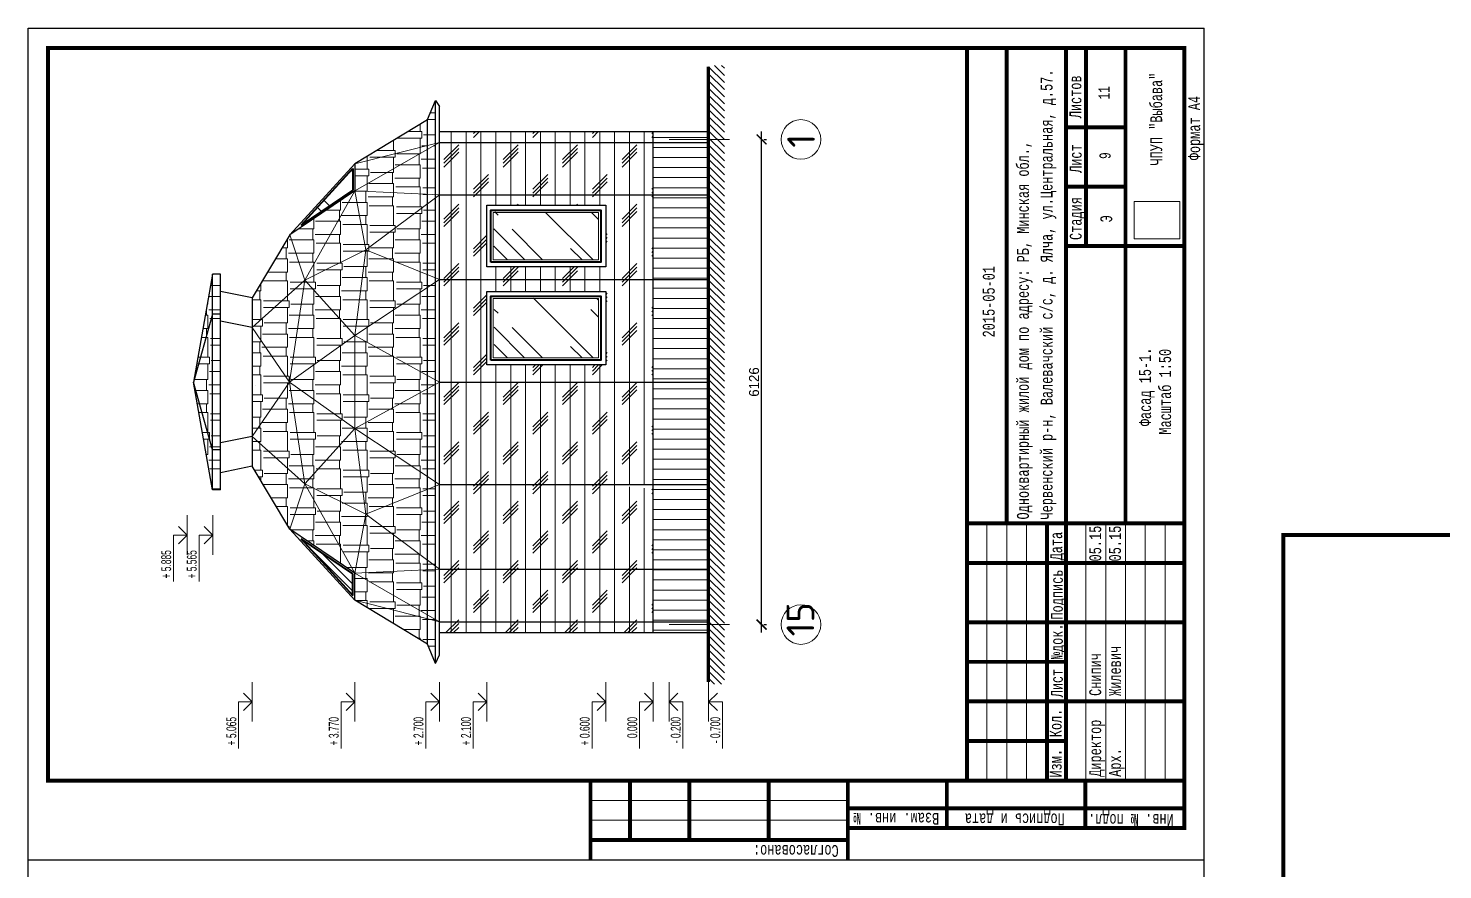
# Model space of a CAD drawing. Header units: millimetres. Extents: x -1532494 to -7068, y -619762 to -143013.
# Drawn here: x -74907 to -57044, y -195638 to -185013 of the extents above; entities that cross this region are included whole.
import ezdxf

# ---------------------------------------------------------------- set-up
doc = ezdxf.new("R2010")
doc.units = ezdxf.units.MM
doc.linetypes.add('GOST2.303 5', pattern=[24, 20, -1.5, 1, -1.5])
doc.linetypes.add('штрихпунктирнаяX2', pattern=[50.8, 25.4, -12.7, 0, -12.7])
doc.layers.get('0').update_dxf_attribs({"color": 251, "lineweight": 15})
for name, color, linetype, lineweight in [('заливка', 252, 'Continuous', 13), ('линия', 7, 'Continuous', 30), ('окна', 142, 'Continuous', 20), ('Окно', 144, 'Continuous', 40), ('Оси', 7, 'штрихпунктирнаяX2', 18), ('размеры', 7, 'Continuous', 18), ('уровень земли', 7, 'Continuous', 120)]:
    doc.layers.add(name, color=color, linetype=linetype, lineweight=lineweight)
doc.layers.add('рамка', color=105, linetype='Continuous', lineweight=30, plot=False)
doc.styles.add('GOST', font='cour.ttf', dxfattribs={"width": 0.6, "height": 3})
doc.styles.add('Style1', font='cour.ttf', dxfattribs={"width": 0.61, "height": 2.5})
doc.styles.add('style2', font='cour.ttf', dxfattribs={"width": 0.6, "height": 3})
doc.dimstyles.new('ISO-25', dxfattribs={"dimscale": 50, "dimtxt": 2.5, "dimasz": 2.5, "dimexe": 1.25, "dimexo": 0.625, "dimtad": 1, "dimdec": 0, "dimtxsty": 'Standard', "dimblk": 'ARCHTICK', "dimcen": 2.5, "dimdle": 2, "dimclrt": 256, "dimadec": 0, "dimazin": 0, "dimtfac": 1, "dimtdec": 0, "dimtmove": 1, "dimatfit": 2, "dimfxl": 1, "dimarcsym": 0})
picture_1 = doc.add_image_def('image1.jpg', size_in_pixel=(187, 229))
picture_2 = doc.add_image_def('image2.jpg', size_in_pixel=(187, 229))
pattern_1 = [(315, (-308514790.7, 167973520.4), (1724.2091752, -646.5784407), [11430, -1524, 3810, -762]), (315, (-308513804.7, 167973073.2), (177.8090712, 1255.4398057), [2286, -251.46, 4572, -571.5]), (315, (-308514063.3, 167973709), (3162.84620584, -2440.8336137), [6096, -1066.8, 3048, -762])]
pattern_2 = [(90, (6150, -3e-07), (-335.28, 712.47), [167.64, -139.7, 195.58, -83.82, 251.46, -111.76]), (90, (6136.03, 167.64), (-335.28, 712.47), [139.7, -530.86, 111.76, -167.64]), (90, (6170.96, 502.92), (-335.28, 712.47), [83.82, -866.14]), (180, (6150, -3e-07), (-335.28, -237.49), [321.31, -1019.81]), (180, (6150, 167.64), (-335.28, -237.49), [314.325, -1026.795]), (180, (6150, 307.34), (-335.28, -237.49), [293.37, -1047.75]), (180, (6170.96, 502.92), (-335.28, -237.49), [321.31, -1019.81]), (180, (6170.96, 586.74), (-335.28, -237.49), [321.31, -1019.81]), (180, (6150, 838.2), (-335.28, -237.49), [307.34, -1033.78])]

# ---------------------------------------------------------------- blocks, each defined once
blk = doc.blocks.new('вакепкеакепке')
at = {"color": 7, "linetype": 'GOST2.303 5'}
for p, q in [((168051385, 308359340), (168057885, 308359340)), ((168051385, 308358840), (168057885, 308358840)), ((168051385, 308358340), (168057885, 308358340)), ((168051385, 308356840), (168057885, 308356840)), ((168051385, 308356340), (168057885, 308356340)), ((168051385, 308355840), (168057885, 308355840)), ((168051385, 308355340), (168057885, 308355340)), ((168051385, 308354840), (168057885, 308354840))]:
    blk.add_line(p, q, dxfattribs=at)
at = {"const_width": 100}
blk.add_lwpolyline([(168051385, 308359840), (168069885, 308359840), (168069885, 308354353), (168051385, 308354353)], close=True, dxfattribs=at)
for points in [[(168052385, 308359840), (168052385, 308357340)], [(168053385, 308359887), (168053385, 308354400)], [(168054385, 308359887), (168054385, 308357340)], [(168055385, 308354400), (168055385, 308359887)], [(168056885, 308359887), (168056885, 308354400)], [(168057885, 308354353), (168057885, 308359840)], [(168057931, 308358840), (168069885, 308358840)], [(168057885, 308357826), (168051385, 308357826)], [(168057885, 308357340), (168051385, 308357340)], [(168057885, 308357340), (168069885, 308357340)], [(168064885, 308354353), (168064885, 308357340)], [(168066385, 308357340), (168066385, 308355840)], [(168067885, 308357340), (168067885, 308355840)], [(168064885, 308356840), (168069885, 308356840)], [(168057885, 308355840), (168069885, 308355840)]]:
    blk.add_lwpolyline(points, dxfattribs=at)
at = {"color": 7, "linetype": 'GOST2.303 5', "style": 'style2', "width": 0.6}
for s, p in [('2015-05-01', (168062579, 308359144)), ('Одноквартирный жилой дом по адресу: РБ, Минская обл.,  ', (168057980, 308358281)), ('Червенский р-н, Валевачский с/с, д. Ялча, ул.Центральная, д.57. ', (168057980, 308357683)), ('Изм.', (168051464, 308357455)), ('Кол.', (168052482, 308357455)), ('Лист', (168053488, 308357424)), ('№док.', (168054453, 308357424)), ('Подпись', (168055453, 308357424)), ('Дата', (168056947, 308357439)), ('Стадия', (168065039, 308356948)), ('Лист', (168066732, 308356949)), ('Листов', (168068113, 308356956)), ('Директор', (168051482, 308356455)), ('Снипич', (168053525, 308356455)), ('05.15', (168056921, 308356455)), ('Э', (168065484, 308356176)), ('Арх.', (168051482, 308355955)), ('Жилевич', (168053525, 308355955)), ('05.15', (168056921, 308355955)), ('ЧПУП "Выбава"', (168066920, 308354914))]:
    blk.add_text(s, height=300, dxfattribs=at).set_placement(p)
blk = doc.blocks.new('_ArchTick')
at = {"color": 0, "linetype": 'ByBlock', "const_width": 0.15}
blk.add_lwpolyline([(-0.5, -0.5), (0.5, 0.5)], dxfattribs=at)
blk = doc.blocks.new('*D325')
at = {"layer": 'Defpoints', "color": 0, "transparency": 16777216}
for p in [(-65647, -186417), (-65647, -186417), (-65647, -192543)]:
    blk.add_point(p, dxfattribs=at)
at = {"layer": 'размеры', "color": 0, "lineweight": -2, "transparency": 16777216}
for p, q in [((-65647, -192643), (-65647, -186317)), ((-65616, -186417), (-65584, -186417)), ((-65616, -192543), (-65584, -192543))]:
    blk.add_line(p, q, dxfattribs=at)
at = {"layer": 'размеры', "color": 0, "lineweight": -2, "transparency": 16777216, "xscale": 125, "yscale": 125, "zscale": 125}
for p, rotation in [((-65647, -186417), 90), ((-65647, -192543), 270)]:
    blk.add_blockref('_ArchTick', p, dxfattribs=dict(at, rotation=rotation))
at = {"layer": 'размеры', "transparency": 16777216, "insert": (-65741, -189480), "char_height": 125, "attachment_point": 5, "rotation": 90}
blk.add_mtext('6126', dxfattribs=at)

msp = doc.modelspace()

# ---------------------------------------------------------------- hatches: boundary and pattern name
at = {"layer": 'заливка', "ltscale": 20}
h = msp.add_hatch(dxfattribs=at)
h.set_pattern_fill('AR-RSHKE', color=256, scale=1.1, angle=90)
h.set_pattern_definition(pattern_2)
h.paths.add_polyline_path([(-71412.6, -188195.5), (-72079.2, -188790.5), (-71609, -189480.2)])
h.paths.add_polyline_path([(-71412.6, -188195.5), (-71603.6, -187620.1), (-72079.2, -188418.7), (-72079.2, -188790.5)])
h.paths.add_polyline_path([(-72579.2, -188625), (-72822.3, -189480.2), (-72579.2, -190335.3)])
h.paths.add_polyline_path([(-72822.3, -189480.2), (-72579.2, -190841.6), (-72579.2, -190335.3)])
h.paths.add_polyline_path([(-72479.2, -190335.3), (-72579.2, -190335.3), (-72579.2, -190841.6), (-72479.2, -190841.6)])
h.paths.add_polyline_path([(-72479.2, -188625), (-72579.2, -188625), (-72579.2, -190335.3), (-72479.2, -190335.3)])
h.paths.add_polyline_path([(-72579.2, -188118.7), (-72822.3, -189480.2), (-72579.2, -188625)])
h.paths.add_polyline_path([(-72479.2, -188118.7), (-72579.2, -188118.7), (-72579.2, -188625), (-72479.2, -188625)])
h.paths.add_polyline_path([(-71609, -189480.2), (-72079.2, -188790.5), (-72079.2, -190169.8)])
h.paths.add_polyline_path([(-71609, -189480.2), (-72079.2, -190169.8), (-71412.6, -190764.8)])
h.paths.add_polyline_path([(-71609, -189480.2), (-71412.6, -190764.8), (-70784.5, -190066.4)])
h.paths.add_polyline_path([(-70784.5, -188893.9), (-71609, -189480.2), (-70784.5, -190066.4), (-70784.5, -189480.2)])
h.paths.add_polyline_path([(-71412.6, -188195.5), (-71609, -189480.2), (-70784.5, -188893.9)])
h.paths.add_polyline_path([(-70643.4, -187811.4), (-71412.6, -188195.5), (-70784.5, -188893.9)])
h.paths.add_polyline_path([(-70784.5, -187067.6), (-71412.6, -188195.5), (-70643.4, -187811.4)])
h.paths.add_polyline_path([(-70784.5, -187067.6), (-71603.6, -187620.1), (-71412.6, -188195.5)])
h.paths.add_polyline_path([(-69864.7, -186171.1), (-70784.5, -186725), (-69864.7, -186491.7)])
h.paths.add_polyline_path([(-69864.7, -186539.7), (-69864.7, -186491.7), (-70784.5, -186725), (-70784.5, -187067.6)])
h.paths.add_polyline_path([(-69864.7, -186539.7), (-70784.5, -187067.6), (-69864.7, -187108.6)])
h.paths.add_polyline_path([(-69764.7, -185927.1), (-69864.7, -186164.9), (-69864.7, -186491.7), (-69764.7, -186466.4)])
h.paths.add_polyline_path([(-69764.7, -186482.4), (-69864.7, -186539.7), (-69864.7, -187108.6), (-69764.7, -187113.1)])
h.paths.add_polyline_path([(-69864.7, -187227.7), (-70643.4, -187811.4), (-69864.7, -188125.4)])
h.paths.add_polyline_path([(-69864.7, -187227.7), (-69864.7, -187108.6), (-70784.5, -187067.6), (-70643.4, -187811.4)])
h.paths.add_polyline_path([(-69764.7, -187152.8), (-69864.7, -187227.7), (-69864.7, -188125.4), (-69764.7, -188165.7)])
h.paths.add_polyline_path([(-69864.7, -188285.1), (-70784.5, -188893.9), (-69864.7, -189398)])
h.paths.add_polyline_path([(-69864.7, -188125.4), (-70643.4, -187811.4), (-70784.5, -188893.9), (-69864.7, -188285.1)])
h.paths.add_polyline_path([(-69764.7, -188165.7), (-69864.7, -188125.4), (-69864.7, -188285.1), (-69764.7, -188218.9)])
h.paths.add_polyline_path([(-69764.7, -188218.9), (-69864.7, -188285.1), (-69864.7, -189398), (-69764.7, -189452.8)])
h.paths.add_polyline_path([(-69864.7, -189562.4), (-69864.7, -189398), (-70784.5, -188893.9), (-70784.5, -189480.2), (-70784.5, -190066.4)])
h.paths.add_polyline_path([(-69864.7, -189562.4), (-70784.5, -190066.4), (-69864.7, -190675.2)])
h.paths.add_polyline_path([(-69864.7, -190675.2), (-70784.5, -190066.4), (-70643.4, -191148.9), (-69864.7, -190835)])
h.paths.add_polyline_path([(-70784.5, -190066.4), (-71412.6, -190764.8), (-70643.4, -191148.9)])
h.paths.add_polyline_path([(-70643.4, -191148.9), (-71412.6, -190764.8), (-70784.5, -191892.7)])
h.paths.add_polyline_path([(-71412.6, -190764.8), (-71603.6, -191340.2), (-70784.5, -191892.7)])
h.paths.add_polyline_path([(-70643.4, -191148.9), (-70784.5, -191892.7), (-69864.7, -191851.7), (-69864.7, -191732.6)])
h.paths.add_polyline_path([(-69864.7, -191851.7), (-70784.5, -191892.7), (-69864.7, -192420.6)])
h.paths.add_polyline_path([(-70784.5, -191892.7), (-70784.5, -192235.3), (-69864.7, -192468.6), (-69864.7, -192420.6)])
h.paths.add_polyline_path([(-69864.7, -192468.6), (-70784.5, -192235.3), (-69864.7, -192789.2)])
h.paths.add_polyline_path([(-69764.7, -192494), (-69864.7, -192468.6), (-69864.7, -192789.2), (-69764.7, -193033.2)])
h.paths.add_polyline_path([(-69864.7, -192420.6), (-69864.7, -192468.6), (-69764.7, -192494), (-69764.7, -192477.9)])
h.paths.add_polyline_path([(-69764.7, -191847.2), (-69864.7, -191851.7), (-69864.7, -192420.6), (-69764.7, -192477.9)])
h.paths.add_polyline_path([(-69764.7, -191807.5), (-69864.7, -191732.6), (-69864.7, -191851.7), (-69764.7, -191847.2)])
h.paths.add_polyline_path([(-69764.7, -190794.6), (-69864.7, -190835), (-69864.7, -191732.6), (-69764.7, -191807.5)])
h.paths.add_polyline_path([(-69764.7, -189507.6), (-69864.7, -189562.4), (-69864.7, -190675.2), (-69764.7, -190741.4)])
h.paths.add_polyline_path([(-69764.7, -190741.4), (-69864.7, -190675.2), (-69864.7, -190835), (-69764.7, -190794.6)])
h.paths.add_polyline_path([(-69764.7, -189452.8), (-69864.7, -189398), (-69864.7, -189562.4), (-69764.7, -189507.6)])
h = msp.add_hatch(dxfattribs=at)
h.set_pattern_fill('WOODS_CORK', color=256, scale=1500, angle=90, pattern_type=2)
h.set_pattern_definition([(90, (6184.79, 10578.12), (-187.5, 1e-13), []), (225, (6278.54, 10671.87), (375, -375), [265.165, -265.165]), (225, (6278.54, 10718.75), (375, -375), [265.165, -265.165]), (225, (6278.54, 10765.6), (375, -375), [265.165, -265.165])])
h.paths.add_polyline_path([(-67014.7, -190774.5), (-67611, -190774.5), (-67014.7, -190832.8)], flags=17)
h.paths.add_polyline_path([(-67614.7, -189264.5), (-69114.7, -189264.5), (-69114.7, -188336.5), (-67614.7, -188336.5)])
h.paths.add_polyline_path([(-67014.7, -186315.4), (-69714.7, -186315.4), (-69714.7, -192645), (-67014.7, -192645)])
h.paths.add_polyline_path([(-69114.7, -188026.1), (-69114.7, -187248.1), (-67614.7, -187248.1), (-67614.7, -188026.1)])
h = msp.add_hatch(dxfattribs=at)
h.set_pattern_fill('ANSI31', color=256, scale=40, angle=135)
h.set_pattern_definition([(180, (-81543.82, -315550.6), (-3e-14, -127), [])])
h.paths.add_polyline_path([(-67014.7, -191845), (-67014.7, -192506.6), (-66314.7, -192506.6), (-66314.7, -191845)])
h.paths.add_polyline_path([(-67014.7, -190774.5), (-67014.7, -191845), (-66314.7, -191845), (-66314.7, -190774.5)])
h.paths.add_polyline_path([(-67014.7, -189480.2), (-67014.7, -190774.5), (-66314.7, -190774.5), (-66314.7, -189480.2)])
h.paths.add_polyline_path([(-67014.7, -188185.8), (-67014.7, -189480.2), (-66314.7, -189480.2), (-66314.7, -188185.8)])
h.paths.add_polyline_path([(-67014.7, -187115.3), (-67014.7, -188185.8), (-66314.7, -188185.8), (-66314.7, -187115.3)])
h.paths.add_polyline_path([(-67014.7, -186453.7), (-67014.7, -187115.3), (-66314.7, -187115.3), (-66314.7, -186453.7)])
h.paths.add_polyline_path([(-67014.7, -186315.4), (-67014.7, -186453.7), (-66314.7, -186453.7), (-66314.7, -186315.4)])
h.paths.add_polyline_path([(-67014.7, -192506.6), (-67014.7, -192645), (-66314.7, -192645), (-66314.7, -192506.6)])
h = msp.add_hatch(dxfattribs=at)
h.set_pattern_fill('AR-RSHKE', color=256, scale=1.1, angle=90)
h.set_pattern_definition(pattern_2)
h.paths.add_polyline_path([(-71412.6, -190764.8), (-72079.2, -190169.8), (-72079.2, -190541.6), (-71603.6, -191340.2)])
h.paths.add_polyline_path([(-69864.7, -190835), (-70643.4, -191148.9), (-69864.7, -191732.6)])
at = {"layer": 'окна'}
h = msp.add_hatch(dxfattribs=at)
h.set_pattern_fill('AR-RROOF', color=256, scale=30, angle=315)
h.set_pattern_definition(pattern_1)
h.paths.add_polyline_path([(-70065.4, -187222.7), (-71385.4, -187222.7)])
h.paths.add_polyline_path([(-70807.6, -187059), (-70807.6, -186785.3), (-71134.8, -187142.9), (-71462, -187500.5)])
h = msp.add_hatch(dxfattribs=at)
h.set_pattern_fill('AR-RROOF', color=256, scale=30, angle=135)
h.set_pattern_definition([(135, (308375951.56, -168355396.2), (-1724.2091752, 646.5784407), [11430, -1524, 3810, -762]), (135, (308374965.5, -168354949), (-177.8090712, -1255.4398057), [2286, -251.46, 4572, -571.5]), (135, (308375224.16, -168355584.76), (-3162.84620584, 2440.8336137), [6096, -1066.8, 3048, -762])])
h.paths.add_polyline_path([(-68773.7, -186988.1), (-67453.7, -186988.1)])
h.paths.add_polyline_path([(-69029.7, -187338.1), (-69024.7, -187936.1), (-67704.7, -187936.1), (-67709.7, -187338.1)])
h = msp.add_hatch(dxfattribs=at)
h.set_pattern_fill('AR-RROOF', color=256, scale=30, angle=135)
h.set_pattern_definition([(135, (308375951.56, -168356634.55), (-1724.2091752, 646.5784407), [11430, -1524, 3810, -762]), (135, (308374965.5, -168356187.3), (-177.8090712, -1255.4398057), [2286, -251.46, 4572, -571.5]), (135, (308375224.16, -168356823.14), (-3162.84620584, 2440.8336137), [6096, -1066.8, 3048, -762])])
h.paths.add_polyline_path([(-68773.7, -188226.5), (-67453.7, -188226.5)])
h.paths.add_polyline_path([(-69024.7, -188426.5), (-69024.7, -189174.5), (-67704.7, -189174.5), (-67704.7, -188426.5)])
h = msp.add_hatch(dxfattribs=at)
h.set_pattern_fill('AR-RROOF', color=256, scale=30, angle=315)
h.set_pattern_definition(pattern_1)
h.paths.add_polyline_path([(-70065.4, -191737.7), (-71385.4, -191737.7)])
h.paths.add_polyline_path([(-70807.6, -191901.3), (-70807.6, -192175), (-71134.8, -191817.4), (-71462, -191459.8)])
at = {"layer": 'размеры', "ltscale": 20}
h = msp.add_hatch(dxfattribs=at)
h.set_pattern_fill('ANSI31', color=256, scale=20, angle=90)
h.set_pattern_definition([(135, (-235022.235, -546536.11), (-44.901281, -44.901281), [])])
h.paths.add_polyline_path([(-66314.7, -193294.6), (-66314.7, -185481.2), (-66114.7, -185481.2), (-66114.7, -193294.6)])

# ---------------------------------------------------------------- linework, layer by layer
at = {"layer": 'линия', "ltscale": 20}
for p, q in [((-69864.7, -186164.9), (-69764.7, -185927.1)), ((-69766.2, -185924.9), (-69714.7, -186000)), ((-69764.7, -193033.2), (-69764.7, -185927.1)), ((-69714.7, -192923), (-69714.7, -186000)), ((-69864.7, -186171.1), (-70784.5, -186725)), ((-69864.7, -192789.2), (-69864.7, -186164.9)), ((-69764.7, -192739.9), (-69764.7, -186220.4)), ((-69714.7, -186315.4), (-66314.7, -186315.4)), ((-69714.7, -186453.7), (-66314.7, -186453.7)), ((-67014.7, -192645), (-67014.7, -186315.4)), ((-71603.6, -187620.1), (-70784.5, -186725)), ((-70784.5, -186725), (-70784.5, -187067.6)), ((-70784.5, -187067.6), (-71603.6, -187620.1)), ((-69714.7, -187115.3), (-66314.7, -187115.3)), ((-71603.6, -187620.1), (-72079.2, -188418.7)), ((-72579.2, -188118.7), (-72822.3, -189480.2)), ((-72579.2, -190841.6), (-72579.2, -188118.7)), ((-72479.2, -188118.7), (-72579.2, -188118.7)), ((-72479.2, -190841.6), (-72479.2, -188118.7)), ((-69714.7, -188185.8), (-66314.7, -188185.8)), ((-72079.2, -188418.7), (-72479.2, -188335.4)), ((-72079.2, -188418.7), (-72079.2, -190541.6)), ((-72579.2, -188625), (-72822.3, -189480.2)), ((-72479.2, -188625), (-72579.2, -188625)), ((-72079.2, -188790.5), (-72479.2, -188713.2)), ((-72579.2, -190841.6), (-72822.3, -189480.2)), ((-72579.2, -190335.3), (-72822.3, -189480.2)), ((-69714.7, -189480.2), (-66314.7, -189480.2)), ((-72079.2, -190169.8), (-72479.2, -190247.1)), ((-69714.7, -192645), (-69714.7, -190218.9)), ((-72479.2, -190335.3), (-72579.2, -190335.3)), ((-72079.2, -190541.6), (-72479.2, -190624.9)), ((-71603.6, -191340.2), (-72079.2, -190541.6)), ((-72479.2, -190841.6), (-72579.2, -190841.6)), ((-69714.7, -190774.5), (-66314.7, -190774.5)), ((-71603.6, -191340.2), (-70784.5, -192235.3)), ((-70784.5, -191892.7), (-71603.6, -191340.2)), ((-70784.5, -192235.3), (-70784.5, -191892.7)), ((-69714.7, -191845), (-66314.7, -191845)), ((-69864.7, -192789.2), (-70784.5, -192235.3)), ((-69714.7, -192506.6), (-66314.7, -192506.6)), ((-69714.7, -192645), (-66314.7, -192645)), ((-69764.7, -193033.2), (-69864.7, -192789.2)), ((-69764.7, -193033.2), (-69714.7, -192923))]:
    msp.add_line(p, q, dxfattribs=at)
at = {"layer": 'линия'}
for points in [[(-69114.7, -188026.1), (-69114.7, -187248.1), (-67614.7, -187248.1), (-67614.7, -188026.1)], [(-69114.7, -189264.5), (-69114.7, -188336.5), (-67614.7, -188336.5), (-67614.7, -189264.5)]]:
    msp.add_lwpolyline(points, close=True, dxfattribs=at)
at = {"layer": 'Окно', "ltscale": 20}
for p, q in [((-71462, -187500.5), (-70807.6, -186785.3)), ((-70807.6, -186785.3), (-70807.6, -187059)), ((-70807.6, -187059), (-71462, -187500.5)), ((-70807.6, -191901.3), (-71462, -191459.8)), ((-71462, -191459.8), (-70807.6, -192175)), ((-70807.6, -192175), (-70807.6, -191901.3))]:
    msp.add_line(p, q, dxfattribs=at)
at = {"layer": 'Окно'}
for points in [[(-69064.7, -187966.1), (-69064.7, -187308.1), (-67674.7, -187308.1), (-67674.7, -187966.1)], [(-69064.7, -189204.5), (-69064.7, -188396.5), (-67674.7, -188396.5), (-67674.7, -189204.5)]]:
    msp.add_lwpolyline(points, close=True, dxfattribs=at)
at = {"layer": 'Оси', "ltscale": 30}
for p, q in [((-66814.7, -186417.3), (-65399.1, -186417.3)), ((-66814.7, -192543.3), (-65399.1, -192543.3))]:
    msp.add_line(p, q, dxfattribs=at)
at = {"layer": 'размеры', "ltscale": 20}
for p, q in [((-70784.5, -186725), (-69714.7, -186453.7)), ((-69714.7, -186453.7), (-70784.5, -187067.6)), ((-66314.7, -192645), (-66314.7, -186315.4)), ((-71412.6, -188195.5), (-70784.5, -187067.6)), ((-70784.5, -187067.6), (-69714.7, -187115.3)), ((-70643.4, -187811.4), (-70784.5, -187067.6)), ((-69714.7, -187115.3), (-70643.4, -187811.4)), ((-71603.6, -187620.1), (-71412.6, -188195.5)), ((-71412.6, -188195.5), (-70643.4, -187811.4)), ((-70784.5, -188893.9), (-70643.4, -187811.4)), ((-70643.4, -187811.4), (-69714.7, -188185.8)), ((-71412.6, -188195.5), (-72079.2, -188790.5)), ((-71609, -189480.2), (-71412.6, -188195.5)), ((-71412.6, -188195.5), (-70784.5, -188893.9)), ((-69714.7, -188185.8), (-70784.5, -188893.9)), ((-72079.2, -188790.5), (-71609, -189480.2)), ((-70784.5, -188893.9), (-71609, -189480.2)), ((-70784.5, -188893.9), (-70784.5, -189480.2)), ((-70784.5, -188893.9), (-69714.7, -189480.2)), ((-72079.2, -190169.8), (-71609, -189480.2)), ((-71609, -189480.2), (-71412.6, -190764.8)), ((-70784.5, -190066.4), (-71609, -189480.2)), ((-70784.5, -190066.4), (-69714.7, -189480.2)), ((-70784.5, -190066.4), (-70784.5, -189480.2)), ((-72035.1, -189530.2), (-72032.9, -189530.2)), ((-71412.6, -190764.8), (-72079.2, -190169.8)), ((-71412.6, -190764.8), (-70784.5, -190066.4)), ((-69714.7, -190774.5), (-70784.5, -190066.4)), ((-70784.5, -190066.4), (-70643.4, -191148.9)), ((-71603.6, -191340.2), (-71412.6, -190764.8)), ((-70643.4, -191148.9), (-71412.6, -190764.8)), ((-71412.6, -190764.8), (-70784.5, -191892.7)), ((-70643.4, -191148.9), (-69714.7, -190774.5)), ((-70643.4, -191148.9), (-70784.5, -191892.7)), ((-69714.7, -191845), (-70643.4, -191148.9)), ((-70784.5, -191892.7), (-69714.7, -191845)), ((-69714.7, -192506.6), (-70784.5, -191892.7)), ((-70784.5, -192235.3), (-69714.7, -192506.6))]:
    msp.add_line(p, q, dxfattribs=at)
at = {"layer": 'размеры', "color": 7, "lineweight": 30}
for p, q in [((-72900.7, -191412.6), (-73010.7, -191302.7)), ((-72577.8, -191412.6), (-72687.8, -191302.7)), ((-72900.7, -191412.6), (-73010.7, -191522.6)), ((-72577.8, -191412.6), (-72687.8, -191522.6)), ((-72077.8, -193519.3), (-72187.8, -193409.3)), ((-70784.5, -193519.3), (-70894.4, -193409.3)), ((-69714.7, -193519.3), (-69824.7, -193409.3)), ((-69114.7, -193519.3), (-69224.7, -193409.3)), ((-67614.7, -193519.3), (-67724.7, -193409.3)), ((-67014.7, -193519.3), (-67124.7, -193409.3)), ((-66814.7, -193519.3), (-66704.7, -193409.3)), ((-66314.7, -193519.3), (-66204.7, -193409.3)), ((-66314.7, -193519.3), (-66204.7, -193409.3)), ((-72077.8, -193519.3), (-72187.8, -193629.3)), ((-70784.5, -193519.3), (-70894.4, -193629.3)), ((-69714.7, -193519.3), (-69824.7, -193629.3)), ((-69114.7, -193519.3), (-69224.7, -193629.3)), ((-67614.7, -193519.3), (-67724.7, -193629.3)), ((-67014.7, -193519.3), (-67124.7, -193629.3)), ((-66814.7, -193519.3), (-66704.7, -193629.3)), ((-66314.7, -193519.3), (-66204.7, -193629.3)), ((-66314.7, -193519.3), (-66204.7, -193629.3))]:
    msp.add_line(p, q, dxfattribs=at)
at = {"layer": 'размеры', "color": 7}
for p, q in [((-72900.7, -191163.1), (-72900.7, -191662.1)), ((-72577.8, -191163.1), (-72577.8, -191662.1)), ((-60057, -191163.4), (-60057, -206013.4)), ((-72900.7, -191412.6), (-73073.7, -191412.6)), ((-73073.7, -191412.6), (-73073.7, -191999.5)), ((-72577.8, -191412.6), (-72750.8, -191412.6)), ((-72750.8, -191412.6), (-72750.8, -191999.5)), ((-72077.8, -193269.8), (-72077.8, -193768.8)), ((-70784.5, -193269.8), (-70784.5, -193768.8)), ((-69714.7, -193269.8), (-69714.7, -193768.8)), ((-69114.7, -193269.8), (-69114.7, -193768.8)), ((-67614.7, -193269.8), (-67614.7, -193768.8)), ((-67014.7, -193269.8), (-67014.7, -193768.8)), ((-66814.7, -193269.8), (-66814.7, -193768.8)), ((-66314.7, -193269.8), (-66314.7, -193768.8)), ((-66314.7, -193269.8), (-66314.7, -193768.8)), ((-72077.8, -193519.3), (-72250.8, -193519.3)), ((-72250.8, -193519.3), (-72250.8, -194106.2)), ((-70784.5, -193519.3), (-70957.5, -193519.3)), ((-70957.5, -193519.3), (-70957.5, -194106.2)), ((-69714.7, -193519.3), (-69887.7, -193519.3)), ((-69887.7, -193519.3), (-69887.7, -194106.2)), ((-69114.7, -193519.3), (-69287.7, -193519.3)), ((-69287.7, -193519.3), (-69287.7, -194106.2)), ((-67614.7, -193519.3), (-67787.7, -193519.3)), ((-67787.7, -193519.3), (-67787.7, -194106.2)), ((-67014.7, -193519.3), (-67187.7, -193519.3)), ((-67187.7, -193519.3), (-67187.7, -194106.2)), ((-66814.7, -193519.3), (-66641.7, -193519.3)), ((-66641.7, -193519.3), (-66641.7, -194106.2)), ((-66314.7, -193519.3), (-66141.7, -193519.3)), ((-66314.7, -193519.3), (-66141.7, -193519.3)), ((-66141.7, -193519.3), (-66141.7, -194106.2)), ((-66141.7, -193519.3), (-66141.7, -194106.2))]:
    msp.add_line(p, q, dxfattribs=at)
at = {"layer": 'размеры', "color": 7, "lineweight": 20, "ltscale": 0.9}
for p, q in [((-67307, -195263.4), (-67307, -194513.4)), ((-66557, -195263.4), (-66557, -194513.4)), ((-65557, -195263.4), (-65557, -194513.4))]:
    msp.add_line(p, q, dxfattribs=at)
at = {"layer": 'размеры', "linetype": 'GOST2.303 5'}
for p, q in [((-67807, -194763.4), (-64557, -194763.4)), ((-67807, -195013.4), (-64557, -195013.4))]:
    msp.add_line(p, q, dxfattribs=at)
at = {"layer": 'размеры', "color": 7, "lineweight": 20, "ltscale": 0.9, "const_width": 50}
for points in [[(-74657, -194513.4), (-74657, -185263.4), (-60307, -185263.4), (-60307, -194513.4)], [(-59057, -191413.4), (-39307, -191413.4), (-39307, -205763.4), (-59057, -205763.4)]]:
    msp.add_lwpolyline(points, close=True, dxfattribs=at)
at = {"layer": 'размеры'}
for points in [[(-69034.7, -187936.1), (-69034.7, -187338.1), (-67704.7, -187338.1), (-67704.7, -187936.1)], [(-69034.7, -189174.5), (-69034.7, -188426.5), (-67704.7, -188426.5), (-67704.7, -189174.5)]]:
    msp.add_lwpolyline(points, close=True, dxfattribs=at)
for points, const_width in [([(-95907, -191163.4), (-74907, -191163.4)], 0.05), ([(-60057, -191163.4), (-39057, -191163.4)], 0.05), ([(-59057, -191413.4), (-59057, -202941.6)], 50), ([(-64557, -194763.4), (-67807, -194763.4)], 0.05), ([(-67807, -195013.4), (-64557, -195013.4)], 0.05)]:
    msp.add_lwpolyline(points, dxfattribs=dict(at, const_width=const_width))
at = {"layer": 'размеры', "color": 7, "lineweight": 20, "ltscale": 0.9, "const_width": 50}
for points in [[(-67807, -194513.4), (-67807, -195513.4)], [(-67307, -195263.4), (-67307, -194513.4)], [(-66557, -195263.4), (-66557, -194513.4)], [(-65557, -195263.4), (-65557, -194513.4)], [(-64557, -195513.4), (-64557, -194513.4)], [(-64557, -195113.4), (-60307, -195113.4), (-60307, -194513.4)], [(-63307, -195113.4), (-63307, -194513.4)], [(-61557, -195113.4), (-61557, -194513.4)], [(-60307, -194863.4), (-64557, -194863.4)], [(-64557, -195263.4), (-67807, -195263.4)]]:
    msp.add_lwpolyline(points, dxfattribs=at)
at = {"layer": 'размеры'}
for centre in [(-65149.1, -186417), (-65149.1, -192543)]:
    msp.add_circle(centre, 250, dxfattribs=at)
at = {"layer": 'рамка', "color": 7}
for p, q in [((-74907, -195513.4), (-74907, -185013.4)), ((-74907, -185013.4), (-60057, -185013.4)), ((-74907, -185013.4), (-60057, -185013.4)), ((-60057, -195513.4), (-60057, -185013.4)), ((-74907, -206013.4), (-74907, -195513.4)), ((-74907, -206013.4), (-74907, -195513.4)), ((-74907, -195513.4), (-60057, -195513.4)), ((-74907, -195513.4), (-60057, -195513.4)), ((-60057, -206013.4), (-60057, -195513.4))]:
    msp.add_line(p, q, dxfattribs=at)
at = {"layer": 'уровень земли'}
msp.add_line((-66314.7, -193266.1), (-66314.7, -185498.1), dxfattribs=at)

# ---------------------------------------------------------------- block references
at = {"layer": 'размеры', "xscale": 0.5, "yscale": 0.5, "zscale": 0.5, "rotation": 90}
msp.add_blockref('вакепкеакепке', (154116869.6, -84220206.1), dxfattribs=at)

# ---------------------------------------------------------------- texts
at = {"layer": 'размеры', "color": 7, "linetype": 'ByBlock', "style": 'style2', "width": 0.6}
msp.add_text('11', height=141.19, rotation=90, dxfattribs=at).set_placement((-61251.3, -185914.1))
at = {"layer": 'размеры', "style": 'GOST', "width": 0.6}
msp.add_text('Формат А4', height=150, rotation=90, dxfattribs=at).set_placement((-60108, -186679.2))
at = {"layer": 'размеры', "color": 10, "linetype": 'ByBlock', "style": 'style2', "width": 0.6}
msp.add_text('9', height=141.2, rotation=90, dxfattribs=at).set_placement((-61238.2, -186664.1))
at = {"layer": 'размеры', "color": 7, "linetype": 'GOST2.303 5', "style": 'style2', "width": 0.6}
for s, rotation, p in [('Фасад 15-1.', 90, (-60728, -190037.6)), (' Масштаб 1:50', 90, (-60475.6, -190234.3)), ('Взам. инв. №', 180, (-63403.7, -194920.6)), ('Подпись и дата', 180, (-61817.5, -194928.4)), ('Инв. № подл.', 180, (-60441.8, -194935.4)), ('Согласовано:', 180, (-64672.8, -195326.7))]:
    msp.add_text(s, height=150, rotation=rotation, dxfattribs=at).set_placement(p)
at = {"layer": 'размеры', "char_height": 350, "rotation": 90}
for s, insert, attachment_point in [('{\\fISOCPEUR|b0|i0|c204|p34;1}', (-65323.1, -186345.8), 3), ('{\\fISOCPEUR|b0|i0|c204|p34;15}', (-65331.3, -192692.3), 1)]:
    msp.add_mtext_dynamic_manual_height_columns(s, width=6.114, gutter_width=12.5, heights=[0], dxfattribs=dict(at, insert=insert, attachment_point=attachment_point))
at = {"layer": 'размеры', "color": 7, "char_height": 125, "width": 730.487, "rotation": 90, "style": 'Style1'}
for s, insert, attachment_point in [('{\\fArial|b0|i0|c204|p34;+ 5.885}', (-73228.1, -191603.1), 3), ('{\\fArial|b0|i0|c204|p34;+ 5.565}', (-72905.2, -191603.1), 3), ('{\\fArial|b0|i0|c204|p34;+ 5.065}', (-72405.2, -193709.8), 3), ('{\\fArial|b0|i0|c204|p34;+ 3.770}', (-71111.8, -193709.8), 3), ('{\\fArial|b0|i0|c204|p34;+ 2.700}', (-70042, -193709.8), 3), ('{\\fArial|b0|i0|c204|p34;+ 2.100}', (-69442, -193709.8), 3), ('{\\fArial|b0|i0|c204|p34; + 0.600}', (-67942, -193709.8), 3), ('{\\fArial|b0|i0|c204|p34; 0.000}', (-67342, -193709.8), 3), ('{\\fArial|b0|i0|c204|p34; - 0.200}', (-66666.8, -193709.8), 9), ('{\\fArial|b0|i0|c204|p34; - 0.700}', (-66166.8, -193709.8), 9), ('{\\fArial|b0|i0|c204|p34; - 0.700}', (-66166.8, -193709.8), 9)]:
    msp.add_mtext(s, dxfattribs=dict(at, insert=insert, attachment_point=attachment_point))

# ---------------------------------------------------------------- dimensions: what is measured, and where the dimension line sits
at = {"layer": 'размеры'}
dim = msp.add_linear_dim(base=(-65646.8, -186417.3), p1=(-65646.8, -192543.3), p2=(-65646.8, -186417.3), angle=90, dimstyle='ISO-25', dxfattribs=at)
dim.commit()
dim.dimension.update_dxf_attribs({"geometry": '*D325', "text_midpoint": (-65740.5, -189480.3)})

# ---------------------------------------------------------------- pictures from other files: only their frames are drawn
image = msp.add_image(picture_1, insert=(-60365.9, -187669.9), size_in_units=(469, 574.4), rotation=90)
image.dxf.flags = 7
image = msp.add_image(picture_2, insert=(-60365.9, -187669.9), size_in_units=(469, 574.4), rotation=90)
image.dxf.flags = 7

doc.saveas('drawing.dxf')
